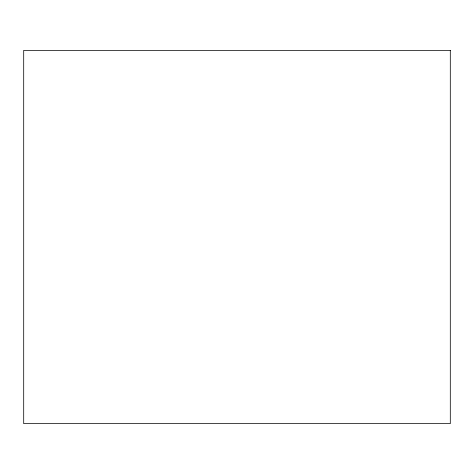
<?xml version="1.0" encoding="UTF-8"?>
<svg xmlns="http://www.w3.org/2000/svg" width="474" height="474" viewBox="0 0 474 474"><rect width="100%" height="100%" fill="white"/><g stroke="black" fill="none" stroke-linecap="round" stroke-linejoin="round"><path stroke-width="0.71" d="M450.3 50.363L23.7 50.363L23.7 423.638L450.3 423.638L450.3 50.363"/></g></svg>
